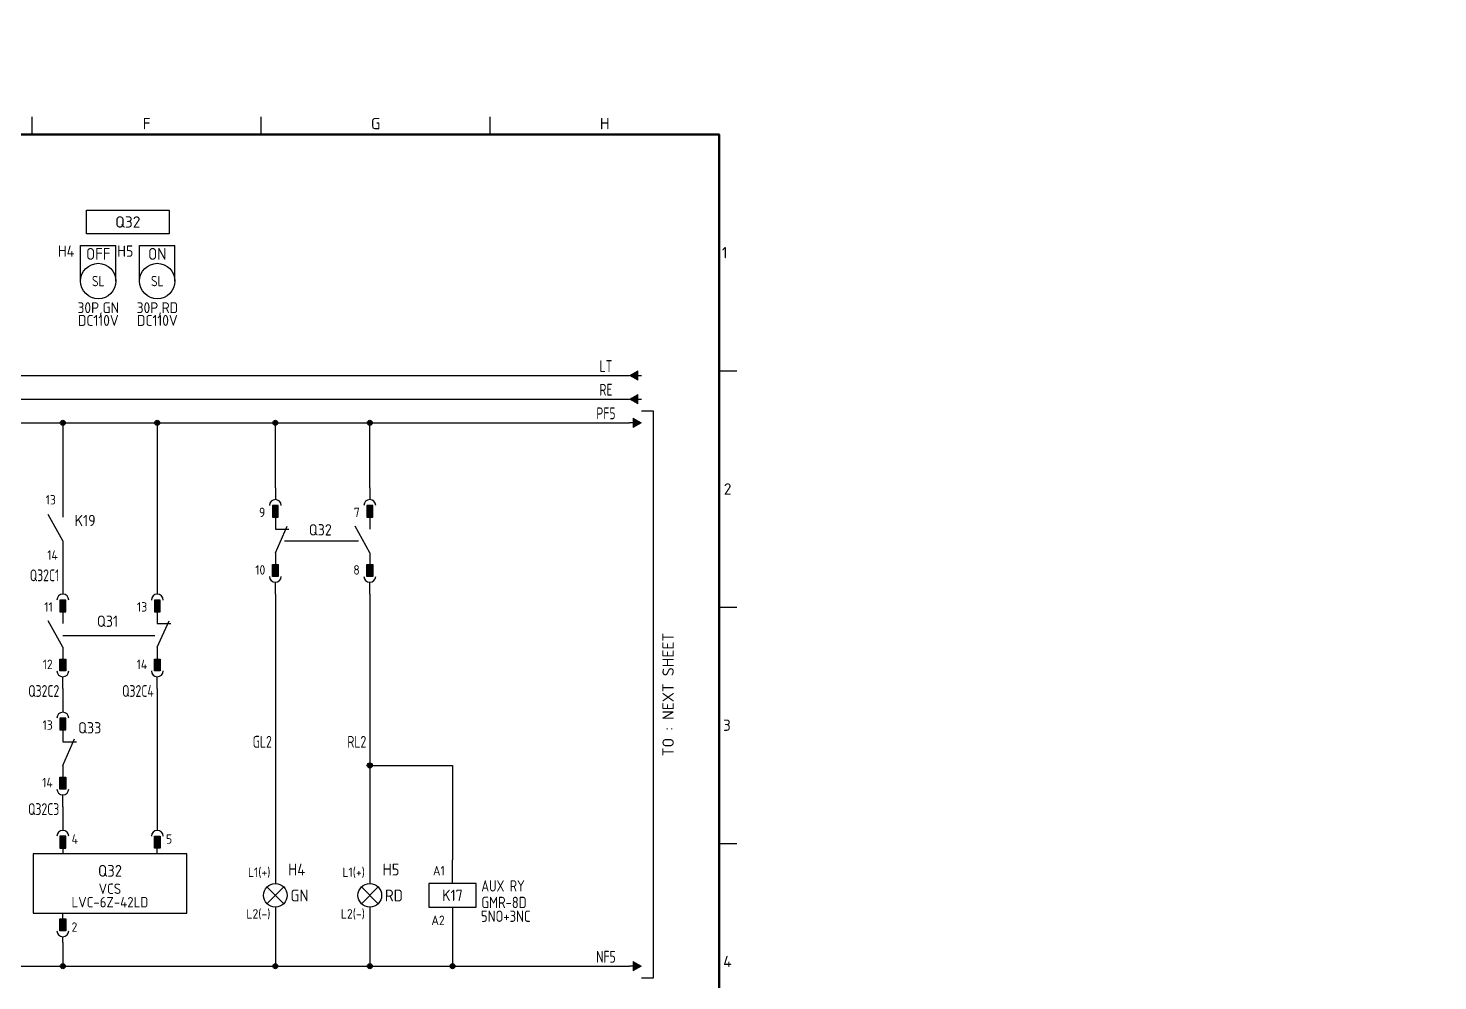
# Model space of a CAD drawing. Extents: x 0 to 556, y 1 to 306.
# Drawn here: x 257.7 to 556.1, y 104.4 to 306 of the extents above; entities that cross this region are included whole.
import ezdxf
from ezdxf.enums import TextEntityAlignment as Align

# ---------------------------------------------------------------- set-up
doc = ezdxf.new("R2010")
doc.units = 0
for name, color, linetype in [('LINK', 7, 'Continuous'), ('MISC', 7, 'Continuous'), ('Sheet Line', 3, 'Continuous'), ('Sheet Text', 2, 'Continuous'), ('SYMS', 7, 'Continuous'), ('TAGS', 7, 'Continuous'), ('TERMS', 7, 'Continuous'), ('WIRE_YELLOW', 2, 'Continuous'), ('WIREFIXED', 7, 'Continuous')]:
    doc.layers.add(name, color=color, linetype=linetype)
doc.layers.add('Sheet Out Line', color=2, linetype='Continuous', lineweight=50)
doc.styles.add('WD', font='ISOCP2.shx')
doc.styles.add('WD_IEC', font='ISOCP2.shx', dxfattribs={"width": 1.1, "height": 2.4, "bigfont": 'whgtxt.shx'})
pattern_1 = [(45, (123.85557, 95.69532), (-0.1122532, 0.1122532), [])]
pattern_2 = [(45, (333.85557, 293.19532), (-0.1122532, 0.1122532), [])]

# ---------------------------------------------------------------- blocks, each defined once
blk = doc.blocks.new('LSSA3')
at = {"lineweight": -3}
h = blk.add_hatch(dxfattribs=at)
h.set_pattern_fill('ANSI31', color=256, scale=0.05, style=0)
h.set_pattern_definition(pattern_2)
h.paths.add_polyline_path([(555.99, 306.01), (556.14, 306.01)], flags=17)
edge = h.paths.add_edge_path(flags=17)
edge.add_line((555.83, 306.01), (555.99, 306.01))
edge.add_line((555.83, 306.01), (555.99, 306.01))
h = blk.add_hatch()
h.set_pattern_fill('ANSI31', color=256, scale=0.05, style=0)
h.set_pattern_definition(pattern_1)
h.paths.add_polyline_path([(345.99, 108.51), (346.14, 108.51)], flags=17)
edge = h.paths.add_edge_path(flags=17)
edge.add_line((345.83, 108.51), (345.99, 108.51))
edge.add_line((345.83, 108.51), (345.99, 108.51))
at = {"layer": 'Sheet Line'}
for p, q in [((258.5, 283.5), (258.5, 287.25)), ((307, 283.5), (307, 287.25)), ((355.5, 283.5), (355.5, 287.25)), ((404, 233.5), (407.75, 233.5)), ((404, 183.5), (407.75, 183.5)), ((404, 133.5), (407.75, 133.5))]:
    blk.add_line(p, q, dxfattribs=at)
at = {"layer": 'Sheet Out Line'}
blk.add_lwpolyline([(16, 6.5), (404, 6.5), (404, 283.5), (16, 283.5)], close=True, dxfattribs=at)
at = {"style": 'WD_IEC', "width": 1.1}
for tag, height, p in [('DESC4', 2.4, (57.5, 39.5)), ('CUSTOMERS31', 3.8, (219, 38)), ('TITLE1', 3.6, (333, 37.5)), ('CUSTOMERS21', 3.8, (219, 35.25)), ('DESC3', 2.4, (57.5, 33.5)), ('CUSTOMERS32', 3.8, (219, 32.5)), ('TITLE2', 3.6, (333, 32.5)), ('CUSTOMERS22', 3.8, (219, 29.75)), ('RN', 3.5, (398, 28.75)), ('DESC2', 2.4, (57.5, 27.5)), ('CUSTOMERS33', 3.8, (219, 27)), ('TITLE3', 3.6, (333, 27.5)), ('DESC1', 2.4, (57.5, 21.5)), ('FILE', 2.4, (314, 18.5)), ('WORKNO', 3.5, (365.5, 18.5)), ('DESC0', 2.4, (57.5, 15.5)), ('SHN', 2.4, (395, 12)), ('TSH', 2.4, (401, 9))]:
    blk.add_attdef(tag, text='', height=height, dxfattribs=at).set_placement(p, align=Align.MIDDLE_CENTER)
at = {"style": 'WD_IEC'}
for tag, p in [('DATE4', (96.5, 39.5)), ('DRWN4', (111.5, 39.5)), ('DSGN4', (126.5, 39.5)), ('CHKD4', (141.5, 39.5)), ('APPD4', (156.5, 39.5)), ('DATE3', (96.5, 33.5)), ('DRWN3', (111.5, 33.5)), ('DSGN3', (126.5, 33.5)), ('CHKD3', (141.5, 33.5)), ('APPD3', (156.5, 33.5)), ('DATE2', (96.5, 27.5)), ('DRWN2', (111.5, 27.5)), ('DSGN2', (126.5, 27.5)), ('CHKD2', (141.5, 27.5)), ('APPD2', (156.5, 27.5)), ('DATE1', (96.5, 21.5)), ('DRWN1', (111.5, 21.5)), ('DSGN1', (126.5, 21.5)), ('CHKD1', (141.5, 21.5)), ('APPD1', (156.5, 21.5)), ('DATE0', (96.5, 15.5)), ('DRWN0', (111.5, 15.5)), ('DSGN0', (126.5, 15.5)), ('CHKD0', (141.5, 15.5)), ('APPD0', (156.5, 15.5))]:
    blk.add_attdef(tag, text='', height=2.4, dxfattribs=at).set_placement(p, align=Align.MIDDLE_CENTER)
at = {"style": 'WD_IEC', "width": 1.1}
for tag, p in [('DWG1ST', (345, 10.5)), ('DWGNO', (373.49, 10.5))]:
    blk.add_attdef(tag, text='', height=3.5, dxfattribs=at).set_placement(p, align=Align.MIDDLE_LEFT)
at = {"style": 'WD_IEC', "width": 1.1, "flags": 9}
blk.add_attdef('WD_TB', (0, 0), '', height=2.4, dxfattribs=at)
at = {"layer": 'Sheet Text', "style": 'WD_IEC', "width": 1.1}
for s, p in [('F', (282.75, 284.62)), ('G', (331.25, 284.62)), ('H', (379.75, 284.62))]:
    blk.add_text(s, height=2.4, dxfattribs=at).set_placement(p, align=Align.CENTER)
for s, p in [('1', (405.73, 258.5)), ('2', (406.58, 208.5)), ('3', (406.45, 158.5)), ('4', (406.62, 108.5))]:
    blk.add_text(s, height=2.4, dxfattribs=at).set_placement(p, align=Align.MIDDLE_RIGHT)
blk = doc.blocks.new('VONF1N')
blk.add_hatch(color=256).paths.add_polyline_path([(1, -0.768), (-1, -0.768), (0, -2.5)])
at = {"flags": 128}
blk.add_lwpolyline([(0, -0.768), (0, 0)], dxfattribs=at)
at = {"lineweight": 0, "flags": 128}
for points in [[(1, -0.768), (-1, -0.768), (0, -2.5)], [(1, -0.768), (0, -2.5)]]:
    blk.add_lwpolyline(points, dxfattribs=at)
at = {"style": 'WD', "flags": 1}
for tag, p in [('X2TERM01', (0, -0.768)), ('X8TERM02', (0, -2.5))]:
    blk.add_attdef(tag, p, '', height=0.08, dxfattribs=at)
blk = doc.blocks.new('WD_WNH')
at = {"linetype": 'Continuous', "style": 'WD_IEC', "width": 0.8}
blk.add_attdef('WIRENO', text='', height=2.5, dxfattribs=at).set_placement((0, 0.75), align=Align.CENTER)
at = {"style": 'WD_IEC', "flags": 1}
for tag, p in [('W08USER', (0, 0.375)), ('W04USER', (0, 0.875)), ('W05USER', (0, 0.75)), ('W09USER', (0, 0.25)), ('W03USER', (0, 1)), ('W06USER', (0, 0.625)), ('W07USER', (0, 0.5)), ('W02USER', (0, 1.125)), ('W01USER', (0, 1.25)), ('W10USER', (0, 0.125))]:
    blk.add_attdef(tag, text='', height=0.08, dxfattribs=at).set_placement(p, align=Align.CENTER)
blk = doc.blocks.new('VA21_VCSQ2')
for p, q in [((0, 0), (0, -1.25)), ((20, 0), (20, -1.25)), ((20, -6.25), (20, -2.5)), ((0, -5), (0, -6.25)), ((26.25, -6.25), (-6.25, -6.25)), ((-6.25, -6.25), (-6.25, -18.75)), ((0, -6.25), (0, -6.25)), ((26.25, -18.75), (26.25, -6.25)), ((-6.25, -10.01), (-6.25, -10.01)), ((-6.25, -18.75), (26.25, -18.75)), ((0, -18.75), (0, -18.75)), ((0, -20), (0, -18.75)), ((0, -25), (0, -23.75))]:
    blk.add_line(p, q)
for points in [[(0.62, -2.5), (-0.62, -2.5), (-0.62, -5), (0.62, -5)], [(19.38, -2.5), (20.62, -2.5), (20.62, -5), (19.38, -5)], [(0.62, -22.5), (-0.62, -22.5), (-0.62, -20), (0.62, -20)]]:
    blk.add_lwpolyline(points, close=True)
for centre, start, end in [((0, -2.5), 0, 180), ((20, -2.5), 0, 180), ((0, -22.5), 180, 0)]:
    blk.add_arc(centre, 1.25, start, end)
for points in [[(0.62, -5), (0.62, -2.5), (-0.62, -5), (-0.62, -2.5)], [(19.38, -5), (19.38, -2.5), (20.62, -5), (20.62, -2.5)], [(0.62, -20), (0.62, -22.5), (-0.62, -20), (-0.62, -22.5)]]:
    blk.add_solid(points)
at = {"flags": 1}
for tag, p, height, style in [('X2TERM01', (0, 0), 0.08, 'WD'), ('X2TERM03', (20, 0), 0.08, 'WD'), ('CAT', (26.86, -9.24), 1, 'WD_IEC'), ('FAMILY', (26.85, -10.78), 1, 'WD_IEC'), ('CATDESC', (26.85, -12.28), 1, 'WD_IEC'), ('ASSYCODE', (26.79, -14.93), 1, 'WD_IEC'), ('MFG', (26.9, -13.57), 1, 'WD_IEC'), ('RATING10', (26.79, -16.3), 1, 'WD_IEC'), ('RATING1', (26.79, -17.67), 1, 'WD_IEC'), ('RATING2', (26.79, -19.04), 1, 'WD_IEC'), ('X8TERM02', (0, -25), 0.08, 'WD')]:
    blk.add_attdef(tag, p, '', height=height, dxfattribs=dict(at, style=style))
at = {"linetype": 'Continuous', "style": 'WD'}
for tag, p in [('TERM01', (1.85, -3.08)), ('TERM03', (21.85, -3.08)), ('TERM02', (1.85, -21.72))]:
    blk.add_attdef(tag, text='', height=2, dxfattribs=at).set_placement(p, align=Align.MIDDLE_LEFT)
at = {"style": 'WD_IEC', "flags": 1}
for tag, p in [('INST', (26.98, -6.05)), ('LOC', (26.95, -7.35))]:
    blk.add_attdef(tag, text='', height=1, dxfattribs=at).set_placement(p, align=Align.MIDDLE_LEFT)
at = {"style": 'WD_IEC'}
for tag, height, p in [('TAG1', 2.5, (9.99, -9.81)), ('RATING12', 2.2, (9.97, -13.6)), ('RATING11', 2.2, (9.97, -16.45))]:
    blk.add_attdef(tag, text='', height=height, dxfattribs=at).set_placement(p, align=Align.MIDDLE_CENTER)
at = {"lineweight": 9, "style": 'WD_IEC'}
for tag, p in [('NO', (-4.31, -38.19)), ('NC', (-4.31, -41.69))]:
    blk.add_attdef(tag, text='', height=2.5, dxfattribs=at).set_placement(p, align=Align.TOP_RIGHT)
for tag, p in [('XREFNO', (-2.81, -38.19)), ('XREFNC', (-2.81, -41.69))]:
    blk.add_attdef(tag, text='', height=2.5, dxfattribs=at).set_placement(p, align=Align.TOP_LEFT)
blk = doc.blocks.new('WDDOT')
for radius in [0.529, 0.33, 0.164]:
    blk.add_circle((0, 0), radius)
blk = doc.blocks.new('VPA2_PBLGREEN')
for p, q in [((0, 7.5), (0, 2.5)), ((-1.77, -1.77), (1.77, 1.77)), ((1.77, -1.77), (-1.77, 1.77)), ((0, -2.5), (0, -7.5))]:
    blk.add_line(p, q)
blk.add_circle((0, 0), 2.5)
at = {"style": 'WD_IEC', "flags": 1}
for tag, p, height in [('INST', (1.67, 9.33), 1), ('LOC', (1.73, 8.15), 1), ('X2TERM01', (0, 7.5), 0.32), ('X4LINK', (-3, 0), 0.32), ('X1LINK', (3, 0), 0.32), ('FAMILY', (1, -5.91), 1), ('X8TERM02', (0, -7.5), 0.32)]:
    blk.add_attdef(tag, p, '', height=height, dxfattribs=at)
at = {"style": 'WD_IEC'}
for tag, p in [('TAG2', (2.7, 5.45)), ('COLOR', (3.2, -0.03))]:
    blk.add_attdef(tag, text='', height=2.5, dxfattribs=at).set_placement(p, align=Align.MIDDLE_LEFT)
for tag, p in [('TERM01', (-1.05, 3.89)), ('TERM02', (-1.05, -4.92))]:
    blk.add_attdef(tag, text='', height=2, dxfattribs=at).set_placement(p, align=Align.RIGHT)
at = {"style": 'WD_IEC', "flags": 1}
for tag, height, p in [('XREF', 2, (3.01, 2.8)), ('PIN_LIST', 1.6, (3.12, -3.72))]:
    blk.add_attdef(tag, text='', height=height, dxfattribs=at).set_placement(p, align=Align.MIDDLE_LEFT)
blk = doc.blocks.new('VPA2_PBLRED')
for p, q in [((0, 7.5), (0, 2.5)), ((-1.77, -1.77), (1.77, 1.77)), ((1.77, -1.77), (-1.77, 1.77)), ((0, -2.5), (0, -7.5))]:
    blk.add_line(p, q)
blk.add_circle((0, 0), 2.5)
at = {"style": 'WD_IEC', "flags": 1}
for tag, p, height in [('INST', (1.67, 9.33), 1), ('LOC', (1.73, 8.15), 1), ('X2TERM01', (0, 7.5), 0.32), ('X4LINK', (-3, 0), 0.32), ('X1LINK', (3, 0), 0.32), ('FAMILY', (1, -5.91), 1), ('X8TERM02', (0, -7.5), 0.32)]:
    blk.add_attdef(tag, p, '', height=height, dxfattribs=at)
at = {"style": 'WD_IEC'}
for tag, p in [('TAG2', (2.7, 5.45)), ('COLOR', (3.2, -0.03))]:
    blk.add_attdef(tag, text='', height=2.5, dxfattribs=at).set_placement(p, align=Align.MIDDLE_LEFT)
for tag, p in [('TERM01', (-1.05, 3.89)), ('TERM02', (-1.05, -4.92))]:
    blk.add_attdef(tag, text='', height=2, dxfattribs=at).set_placement(p, align=Align.RIGHT)
at = {"style": 'WD_IEC', "flags": 1}
for tag, height, p in [('XREF', 2, (3.01, 2.8)), ('PIN_LIST', 1.6, (3.12, -3.72))]:
    blk.add_attdef(tag, text='', height=height, dxfattribs=at).set_placement(p, align=Align.MIDDLE_LEFT)
blk = doc.blocks.new('VA122_AUXCONTACT')
for p, q in [((0, 11.25), (0, 8.75)), ((0, 7.5), (0, 2.5)), ((0, -2.5), (2.5, 3.12)), ((0, 2.5), (2.87, 2.5)), ((0, -2.5), (0, -7.5)), ((0, -11.25), (0, -8.75))]:
    blk.add_line(p, q)
for points in [[(0.62, 7.5), (-0.62, 7.5), (-0.62, 5), (0.62, 5)], [(0.62, -7.5), (-0.62, -7.5), (-0.62, -5), (0.62, -5)]]:
    blk.add_lwpolyline(points, close=True)
for centre, start, end in [((0, 7.5), 0, 180), ((0, -7.5), 180, 0)]:
    blk.add_arc(centre, 1.25, start, end)
for points in [[(0.62, 5), (0.62, 7.5), (-0.62, 5), (-0.62, 7.5)], [(0.62, -5), (0.62, -7.5), (-0.62, -5), (-0.62, -7.5)]]:
    blk.add_solid(points)
at = {"flags": 1}
for tag, p, height, style in [('X2TERM01', (0, 11.25), 0.08, 'WD'), ('X4LINK', (-0.55, 0), 0.32, 'WD_IEC'), ('X1LINK', (1.92, 0), 0.32, 'WD_IEC'), ('X8TERM02', (0, -11.25), 0.08, 'WD')]:
    blk.add_attdef(tag, p, '', height=height, dxfattribs=dict(at, style=style))
at = {"style": 'WD_IEC'}
for tag, p in [('TERM01', (-2.13, 5.04)), ('TERM02', (-2.13, -7.13))]:
    blk.add_attdef(tag, text='', height=2, dxfattribs=at).set_placement(p, align=Align.RIGHT)
for tag, p in [('TAG2', (3.23, 5.46)), ('TEXT1', (3.23, 1.42)), ('TEXT2', (3.23, -1.5))]:
    blk.add_attdef(tag, text='', height=2.4, dxfattribs=at).set_placement(p, align=Align.MIDDLE_LEFT)
at = {"style": 'WD_IEC', "flags": 1}
blk.add_attdef('XREF', text='', height=1.8, dxfattribs=at).set_placement((3.23, -3.96), align=Align.MIDDLE_LEFT)
for tag, p in [('FAMILY', (-2.27, -12.66)), ('INST', (-2.37, -9.97)), ('LOC', (-2.4, -11.27)), ('CONTACT', (-2.27, -14))]:
    blk.add_attdef(tag, text='', height=1, dxfattribs=at).set_placement(p, align=Align.RIGHT)
blk = doc.blocks.new('VA121_AUXCONTACT')
for p, q in [((0, 11.25), (0, 8.75)), ((0, 6.25), (0, 2.5)), ((0, -2.5), (-3.12, 3.12)), ((0, -2.5), (0, -5)), ((0, -11.25), (0, -8.75))]:
    blk.add_line(p, q)
for points in [[(0.62, 7.5), (-0.62, 7.5), (-0.62, 5), (0.62, 5)], [(0.62, -7.5), (-0.62, -7.5), (-0.62, -5), (0.62, -5)]]:
    blk.add_lwpolyline(points, close=True)
for centre, start, end in [((0, 7.5), 0, 180), ((0, -7.5), 180, 0)]:
    blk.add_arc(centre, 1.25, start, end)
for points in [[(0.62, 5), (0.62, 7.5), (-0.62, 5), (-0.62, 7.5)], [(0.62, -5), (0.62, -7.5), (-0.62, -5), (-0.62, -7.5)]]:
    blk.add_solid(points)
at = {"flags": 1}
for tag, p, height, style in [('X2TERM01', (0, 11.25), 0.08, 'WD'), ('X4LINK', (-2.42, 0), 0.32, 'WD_IEC'), ('X1LINK', (0, 0), 0.32, 'WD_IEC'), ('X8TERM02', (0, -11.25), 0.08, 'WD')]:
    blk.add_attdef(tag, p, '', height=height, dxfattribs=dict(at, style=style))
at = {"style": 'WD_IEC'}
for tag, p in [('TERM01', (-2.13, 5.04)), ('TERM02', (-2.13, -7.13))]:
    blk.add_attdef(tag, text='', height=2, dxfattribs=at).set_placement(p, align=Align.RIGHT)
for tag, p in [('TAG2', (2.69, 5.46)), ('TEXT1', (2.69, 1.42)), ('TEXT2', (2.69, -1.5))]:
    blk.add_attdef(tag, text='', height=2.4, dxfattribs=at).set_placement(p, align=Align.MIDDLE_LEFT)
at = {"style": 'WD_IEC', "flags": 1}
blk.add_attdef('XREF', text='', height=1.8, dxfattribs=at).set_placement((2.69, -3.96), align=Align.MIDDLE_LEFT)
for tag, p in [('FAMILY', (-2.27, -12.66)), ('INST', (-2.37, -9.97)), ('LOC', (-2.4, -11.27)), ('CONTACT', (-2.27, -14))]:
    blk.add_attdef(tag, text='', height=1, dxfattribs=at).set_placement(p, align=Align.RIGHT)
blk = doc.blocks.new('WD_WNV')
at = {"linetype": 'Continuous', "style": 'WD_IEC', "width": 0.8}
blk.add_attdef('WIRENO', text='', height=2.5, rotation=90, dxfattribs=at).set_placement((-0.75, 0), align=Align.CENTER)
at = {"style": 'WD_IEC', "flags": 1}
for tag, p in [('W08USER', (-1, 0.375)), ('W04USER', (-1, 0.875)), ('W05USER', (-1, 0.75)), ('W09USER', (-1, 0.25)), ('W03USER', (-1, 1)), ('W06USER', (-1, 0.625)), ('W07USER', (-1, 0.5)), ('W02USER', (-1, 1.125)), ('W01USER', (-1, 1.25)), ('W10USER', (-1, 0.125))]:
    blk.add_attdef(tag, text='', height=0.08, dxfattribs=at).set_placement(p, align=Align.CENTER)
blk = doc.blocks.new('VJ11_AUXRY_Q1')
for p, q in [((0, 2.5), (0, 7.5)), ((0, -2.5), (0, -7.5))]:
    blk.add_line(p, q)
blk.add_lwpolyline([(-5, 2.5), (-5, -2.5), (5, -2.5), (5, 2.5)], close=True)
at = {"style": 'WD_IEC'}
for tag, p in [('TERM01', (-1.63, 4.2)), ('TERM02', (-1.63, -6.29))]:
    blk.add_attdef(tag, text='', height=2, dxfattribs=at).set_placement(p, align=Align.RIGHT)
at = {"style": 'WD_IEC', "flags": 1}
for tag, p, height in [('X2TERM01', (0, 7.5), 0.32), ('X4LINK', (-5, 0), 0.32), ('X1LINK', (5, 0), 0.32), ('LOC', (2.14, -5.76), 1), ('INST', (2.17, -4.46), 1), ('X8TERM02', (0, -7.5), 0.32), ('FAMILY', (2.27, -7.15), 1), ('MFG', (2.34, -8.68), 1), ('ASSYCODE', (2.25, -11.11), 1), ('WDTAGALT', (2.25, -12.35), 1), ('CAT', (2.31, -9.98), 1), ('PEER_PINLIST', (2.25, -13.65), 1)]:
    blk.add_attdef(tag, p, '', height=height, dxfattribs=at)
at = {"style": 'WD_IEC'}
for tag, p, width in [('RATING12', (6.11, 0.8), 0.85), ('RATING11', (6.11, -2.7), 0.9), ('RATING1', (6.04, -5.62), 0.9)]:
    blk.add_attdef(tag, p, '', height=2.4, dxfattribs=dict(at, width=width))
blk.add_attdef('TAG1', text='', height=2.4, dxfattribs=at).set_placement((0, 0), align=Align.MIDDLE_CENTER)
at = {"lineweight": 9, "style": 'WD_IEC'}
for tag, p in [('NO', (-5.5, -16.5)), ('NC', (-5.5, -20))]:
    blk.add_attdef(tag, text='', height=2.5, dxfattribs=at).set_placement(p, align=Align.TOP_RIGHT)
for tag, p in [('XREFNO', (-4, -16.5)), ('XREFNC', (-4, -20))]:
    blk.add_attdef(tag, text='', height=2.5, dxfattribs=at).set_placement(p, align=Align.TOP_LEFT)
blk = doc.blocks.new('VLA1_SL1')
for p, q in [((-3.75, 7.5), (3.75, 7.5)), ((-3.75, 0), (-3.75, 7.5)), ((3.75, 0), (3.75, 7.5))]:
    blk.add_line(p, q)
blk.add_circle((0, 0), 3.75)
at = {"style": 'WD'}
blk.add_attdef('TAG1', text='', height=2.4, dxfattribs=at).set_placement((-5.07, 4.41), align=Align.BOTTOM_RIGHT)
at = {"style": 'WD_IEC'}
blk.add_attdef('TEXT', text='', height=2.5, dxfattribs=at).set_placement((-0.01, 5.75), align=Align.MIDDLE_CENTER)
at = {"style": 'WD_IEC', "flags": 1}
for tag, p in [('INST', (5.84, 4.59)), ('LOC', (5.9, 3.42)), ('ASSYCODE', (5.8, 1.95)), ('FAMILY', (5.8, 0.45)), ('MFG', (5.8, -1.05)), ('CAT', (5.8, -2.53))]:
    blk.add_attdef(tag, p, '', height=1, dxfattribs=at)
at = {"style": 'WD_IEC', "width": 0.9}
blk.add_attdef('RATING12', text='', height=2.2, dxfattribs=at).set_placement((0, 0), align=Align.MIDDLE_CENTER)
at = {"style": 'WD_IEC'}
for tag, p in [('RATING1', (0.02, -4.49)), ('RATING2', (0.02, -7.19))]:
    blk.add_attdef(tag, text='', height=2.3, dxfattribs=at).set_placement(p, align=Align.TOP_CENTER)
blk = doc.blocks.new('VB421_AUXCONTACT1')
for p, q in [((0, 7.5), (0, 2.5)), ((0, -2.5), (-3.12, 3.12)), ((0, -2.5), (0, -7.5))]:
    blk.add_line(p, q)
at = {"linetype": 'Continuous', "style": 'WD_IEC'}
for tag, p in [('TERM01', (-1.47, 5.21)), ('TERM02', (-1.06, -6.5))]:
    blk.add_attdef(tag, text='', height=2, dxfattribs=at).set_placement(p, align=Align.RIGHT)
at = {"style": 'WD_IEC', "flags": 1}
for tag, p, height in [('X2TERM01', (0, 7.5), 0.34), ('X4LINK', (-2.75, 0), 0.32), ('X1LINK', (0, 0), 0.34), ('X8TERM02', (0, -7.5), 0.34)]:
    blk.add_attdef(tag, p, '', height=height, dxfattribs=at)
at = {"style": 'WD_IEC'}
for tag, p in [('TAG2', (2.5, 0.62)), ('TEXT1', (2.5, -2.89)), ('TEXT2', (2.5, -6.09))]:
    blk.add_attdef(tag, p, '', height=2.4, dxfattribs=at)
for tag, p in [('INST', (-2.43, -9.12)), ('LOC', (-2.58, -10.73))]:
    blk.add_attdef(tag, text='', height=1, dxfattribs=at).set_placement(p, align=Align.RIGHT)
at = {"style": 'WD_IEC', "flags": 1}
for tag, p in [('XREF', (-2.58, -12.19)), ('CONTACT', (-2.6, -15.24)), ('FAMILY', (-2.53, -13.64))]:
    blk.add_attdef(tag, text='', height=1, dxfattribs=at).set_placement(p, align=Align.RIGHT)
blk = doc.blocks.new('HONF1N')
blk.add_hatch(color=256).paths.add_polyline_path([(0.768, 1), (0.768, -1), (2.5, 0)])
at = {"lineweight": 0, "flags": 128}
for points in [[(0.768, 1), (2.5, 0)], [(0.768, 1), (0.768, -1), (2.5, 0)]]:
    blk.add_lwpolyline(points, dxfattribs=at)
at = {"flags": 128}
blk.add_lwpolyline([(0.768, 0), (0, 0)], dxfattribs=at)
at = {"style": 'WD', "flags": 1}
for tag, p in [('X2TERM01', (0.768, 0)), ('X8TERM02', (2.5, 0))]:
    blk.add_attdef(tag, p, '', height=0.08, rotation=90, dxfattribs=at)

msp = doc.modelspace()

# ---------------------------------------------------------------- hatches: boundary and pattern name
at = {"lineweight": -3}
h = msp.add_hatch(dxfattribs=at)
h.set_pattern_fill('ANSI31', color=256, scale=0.05, style=0)
h.set_pattern_definition(pattern_2)
h.paths.add_polyline_path([(555.99, 306.01), (556.14, 306.01)], flags=17)
edge = h.paths.add_edge_path(flags=17)
edge.add_line((555.83, 306.01), (555.99, 306.01))
edge.add_line((555.83, 306.01), (555.99, 306.01))
h = msp.add_hatch()
h.set_pattern_fill('ANSI31', color=256, scale=0.05, style=0)
h.set_pattern_definition(pattern_1)
h.paths.add_polyline_path([(345.99, 108.51), (346.14, 108.51)], flags=17)
edge = h.paths.add_edge_path(flags=17)
edge.add_line((345.83, 108.51), (345.99, 108.51))
edge.add_line((345.83, 108.51), (345.99, 108.51))

# ---------------------------------------------------------------- linework, layer by layer
at = {"linetype": 'Continuous'}
for p, q in [((387.5, 225), (390, 225)), ((390, 225), (390, 105)), ((390, 105), (387.5, 105))]:
    msp.add_line(p, q, dxfattribs=at)
msp.add_lwpolyline([(270, 267.5), (287.5, 267.5), (287.5, 262.5), (270, 262.5)], close=True, dxfattribs=at)
at = {"layer": 'LINK', "color": 2}
msp.add_lwpolyline([(311.92, 197.5), (327.58, 197.5)], dxfattribs=at)
at = {"layer": 'LINK'}
msp.add_lwpolyline([(265, 177.5), (284.45, 177.5)], dxfattribs=at)
at = {"layer": 'WIRE_YELLOW', "linetype": 'Continuous'}
for p, q in [((142.5, 232.5), (385, 232.5)), ((175, 227.5), (385, 227.5)), ((35, 222.5), (385, 222.5)), ((265, 222.5), (265, 207.5)), ((285, 222.5), (285, 188.75)), ((310, 208.75), (310, 222.5)), ((330, 208.75), (330, 222.5)), ((265, 192.5), (265, 188.75)), ((310, 186.25), (310, 130)), ((330, 186.25), (330, 130)), ((265, 166.25), (265, 163.75)), ((285, 166.25), (285, 137.5)), ((330, 150), (347.5, 150)), ((347.5, 150), (347.5, 130)), ((265, 141.25), (265, 137.5)), ((310, 115), (310, 107.5)), ((330, 115), (330, 107.5)), ((347.5, 115), (347.5, 107.5)), ((265, 112.5), (265, 107.5)), ((35, 107.5), (385, 107.5))]:
    msp.add_line(p, q, dxfattribs=at)

# ---------------------------------------------------------------- block references
at = {"linetype": 'Continuous'}
msp.add_blockref('LSSA3', (0, 0), dxfattribs=at)
at = {"layer": 'SYMS', "linetype": 'Continuous'}
ref = msp.add_blockref('VLA1_SL1', (272.5, 252.5), dxfattribs=at)
ref.add_attrib('TEXT', 'OFF', dxfattribs={"layer": 'MISC', "height": 2.5, "style": 'WD_IEC'}).set_placement((272.49, 258.25), align=Align.MIDDLE_CENTER)
ref.add_attrib('TAG1', 'H4', dxfattribs={"layer": 'TAGS', "height": 2.4, "style": 'WD'}).set_placement((267.43, 256.91), align=Align.BOTTOM_RIGHT)
ref.add_attrib('RATING2', 'DC110V', dxfattribs={"layer": 'MISC', "height": 2.3, "style": 'WD_IEC'}).set_placement((272.52, 245.31), align=Align.TOP_CENTER)
ref.add_attrib('RATING1', '30P,GN', dxfattribs={"layer": 'MISC', "height": 2.3, "style": 'WD_IEC'}).set_placement((272.52, 248.01), align=Align.TOP_CENTER)
ref.add_attrib('RATING12', 'SL', dxfattribs={"layer": 'MISC', "height": 2.2, "style": 'WD_IEC', "width": 0.9}).set_placement((272.5, 252.5), align=Align.MIDDLE_CENTER)
ref = msp.add_blockref('VLA1_SL1', (285, 252.5), dxfattribs=at)
ref.add_attrib('TEXT', 'ON', dxfattribs={"layer": 'MISC', "height": 2.5, "style": 'WD_IEC'}).set_placement((284.99, 258.25), align=Align.MIDDLE_CENTER)
ref.add_attrib('TAG1', 'H5', dxfattribs={"layer": 'TAGS', "height": 2.4, "style": 'WD'}).set_placement((279.93, 256.91), align=Align.BOTTOM_RIGHT)
ref.add_attrib('RATING2', 'DC110V', dxfattribs={"layer": 'MISC', "height": 2.3, "style": 'WD_IEC'}).set_placement((285.02, 245.31), align=Align.TOP_CENTER)
ref.add_attrib('RATING1', '30P,RD', dxfattribs={"layer": 'MISC', "height": 2.3, "style": 'WD_IEC'}).set_placement((285.02, 248.01), align=Align.TOP_CENTER)
ref.add_attrib('RATING12', 'SL', dxfattribs={"layer": 'MISC', "height": 2.2, "style": 'WD_IEC', "width": 0.9}).set_placement((285, 252.5), align=Align.MIDDLE_CENTER)
at = {"layer": 'SYMS', "linetype": 'Continuous', "rotation": 270}
for p in [(387.5, 232.5), (387.5, 227.5)]:
    msp.add_blockref('VONF1N', p, dxfattribs=at)
at = {"layer": 'SYMS', "linetype": 'Continuous'}
for name, p in [('WDDOT', (265, 222.5)), ('WDDOT', (285, 222.5)), ('WDDOT', (310, 222.5)), ('WDDOT', (330, 222.5)), ('HONF1N', (385, 222.5)), ('WDDOT', (330, 150)), ('WDDOT', (265, 107.5)), ('WDDOT', (310, 107.5)), ('WDDOT', (330, 107.5)), ('WDDOT', (347.5, 107.5)), ('HONF1N', (385, 107.5))]:
    msp.add_blockref(name, p, dxfattribs=at)
ref = msp.add_blockref('VB421_AUXCONTACT1', (265, 200), dxfattribs=at)
ref.add_attrib('TERM02', '14', dxfattribs={"layer": 'TERMS', "linetype": 'Continuous', "height": 2, "style": 'WD_IEC'}).set_placement((263.94, 193.5), align=Align.RIGHT)
ref.add_attrib('TERM01', '13', dxfattribs={"layer": 'TERMS', "linetype": 'Continuous', "height": 2, "style": 'WD_IEC'}).set_placement((263.53, 205.21), align=Align.RIGHT)
ref.add_attrib('TAG2', 'K19', (267.5, 200.62), dxfattribs={"layer": 'TAGS', "height": 2.4, "style": 'WD_IEC'})
ref = msp.add_blockref('VA122_AUXCONTACT', (310, 197.5), dxfattribs=at)
ref.add_attrib('TERM02', '10', dxfattribs={"layer": 'TERMS', "height": 2, "style": 'WD_IEC'}).set_placement((307.87, 190.37), align=Align.RIGHT)
ref.add_attrib('TERM01', '9', dxfattribs={"layer": 'TERMS', "height": 2, "style": 'WD_IEC'}).set_placement((307.87, 202.54), align=Align.RIGHT)
ref.add_attrib('TAG2', 'Q32', dxfattribs={"layer": 'TAGS', "height": 2.4, "style": 'WD_IEC'}).set_placement((317.08, 199.85), align=Align.MIDDLE_LEFT)
ref = msp.add_blockref('VA121_AUXCONTACT', (330, 197.5), dxfattribs=at)
ref.add_attrib('TERM02', '8', dxfattribs={"layer": 'TERMS', "height": 2, "style": 'WD_IEC'}).set_placement((327.87, 190.37), align=Align.RIGHT)
ref.add_attrib('TERM01', '7', dxfattribs={"layer": 'TERMS', "height": 2, "style": 'WD_IEC'}).set_placement((327.87, 202.54), align=Align.RIGHT)
ref = msp.add_blockref('VA121_AUXCONTACT', (265, 177.5), dxfattribs=at)
ref.add_attrib('TERM02', '12', dxfattribs={"layer": 'TERMS', "height": 2, "style": 'WD_IEC'}).set_placement((262.87, 170.37), align=Align.RIGHT)
ref.add_attrib('TERM01', '11', dxfattribs={"layer": 'TERMS', "height": 2, "style": 'WD_IEC'}).set_placement((262.87, 182.54), align=Align.RIGHT)
ref.add_attrib('TAG2', 'Q31', dxfattribs={"layer": 'TAGS', "height": 2.4, "style": 'WD_IEC'}).set_placement((272.21, 180.51), align=Align.MIDDLE_LEFT)
ref = msp.add_blockref('VA122_AUXCONTACT', (285, 177.5), dxfattribs=at)
ref.add_attrib('TERM02', '14', dxfattribs={"layer": 'TERMS', "height": 2, "style": 'WD_IEC'}).set_placement((282.87, 170.37), align=Align.RIGHT)
ref.add_attrib('TERM01', '13', dxfattribs={"layer": 'TERMS', "height": 2, "style": 'WD_IEC'}).set_placement((282.87, 182.54), align=Align.RIGHT)
ref = msp.add_blockref('VA122_AUXCONTACT', (265, 152.5), dxfattribs=at)
ref.add_attrib('TERM02', '14', dxfattribs={"layer": 'TERMS', "height": 2, "style": 'WD_IEC'}).set_placement((262.87, 145.37), align=Align.RIGHT)
ref.add_attrib('TERM01', '13', dxfattribs={"layer": 'TERMS', "height": 2, "style": 'WD_IEC'}).set_placement((262.87, 157.54), align=Align.RIGHT)
ref.add_attrib('TAG2', 'Q33', dxfattribs={"layer": 'TAGS', "height": 2.4, "style": 'WD_IEC'}).set_placement((268.23, 157.96), align=Align.MIDDLE_LEFT)
ref = msp.add_blockref('VA21_VCSQ2', (265, 137.5), dxfattribs=at)
ref.add_attrib('TERM02', '2', dxfattribs={"layer": 'TERMS', "linetype": 'Continuous', "height": 2, "style": 'WD'}).set_placement((266.85, 115.78), align=Align.MIDDLE_LEFT)
ref.add_attrib('TERM03', '5', dxfattribs={"layer": 'TERMS', "linetype": 'Continuous', "height": 2, "style": 'WD'}).set_placement((286.85, 134.42), align=Align.MIDDLE_LEFT)
ref.add_attrib('TERM01', '4', dxfattribs={"layer": 'TERMS', "linetype": 'Continuous', "height": 2, "style": 'WD'}).set_placement((266.85, 134.42), align=Align.MIDDLE_LEFT)
ref.add_attrib('RATING11', 'LVC-6Z-42LD', dxfattribs={"layer": 'MISC', "height": 2.2, "style": 'WD_IEC'}).set_placement((274.97, 121.05), align=Align.MIDDLE_CENTER)
ref.add_attrib('RATING12', 'VCS', dxfattribs={"layer": 'MISC', "height": 2.2, "style": 'WD_IEC'}).set_placement((274.97, 123.9), align=Align.MIDDLE_CENTER)
ref.add_attrib('TAG1', 'Q32', dxfattribs={"layer": 'TAGS', "height": 2.5, "style": 'WD_IEC'}).set_placement((274.99, 127.69), align=Align.MIDDLE_CENTER)
ref = msp.add_blockref('VPA2_PBLGREEN', (310, 122.5), dxfattribs=at)
ref.add_attrib('TERM02', 'L2(-)', dxfattribs={"layer": 'TERMS', "height": 2, "style": 'WD_IEC'}).set_placement((308.95, 117.58), align=Align.RIGHT)
ref.add_attrib('TERM01', 'L1(+)', dxfattribs={"layer": 'TERMS', "height": 2, "style": 'WD_IEC'}).set_placement((308.95, 126.39), align=Align.RIGHT)
ref.add_attrib('COLOR', 'GN', dxfattribs={"layer": 'MISC', "height": 2.5, "style": 'WD_IEC'}).set_placement((313.2, 122.47), align=Align.MIDDLE_LEFT)
ref.add_attrib('TAG2', 'H4', dxfattribs={"layer": 'TAGS', "height": 2.5, "style": 'WD_IEC'}).set_placement((312.7, 127.95), align=Align.MIDDLE_LEFT)
ref = msp.add_blockref('VPA2_PBLRED', (330, 122.5), dxfattribs=at)
ref.add_attrib('TERM02', 'L2(-)', dxfattribs={"layer": 'TERMS', "height": 2, "style": 'WD_IEC'}).set_placement((328.95, 117.58), align=Align.RIGHT)
ref.add_attrib('TERM01', 'L1(+)', dxfattribs={"layer": 'TERMS', "height": 2, "style": 'WD_IEC'}).set_placement((328.95, 126.39), align=Align.RIGHT)
ref.add_attrib('COLOR', 'RD', dxfattribs={"layer": 'MISC', "height": 2.5, "style": 'WD_IEC'}).set_placement((333.2, 122.47), align=Align.MIDDLE_LEFT)
ref.add_attrib('TAG2', 'H5', dxfattribs={"layer": 'TAGS', "height": 2.5, "style": 'WD_IEC'}).set_placement((332.7, 127.95), align=Align.MIDDLE_LEFT)
ref = msp.add_blockref('VJ11_AUXRY_Q1', (347.5, 122.5), dxfattribs=at)
ref.add_attrib('RATING1', '5NO+3NC', (353.54, 116.88), dxfattribs={"layer": 'MISC', "height": 2.4, "style": 'WD_IEC', "width": 0.9})
ref.add_attrib('RATING11', 'GMR-8D', (353.61, 119.8), dxfattribs={"layer": 'MISC', "height": 2.4, "style": 'WD_IEC', "width": 0.9})
ref.add_attrib('RATING12', 'AUX RY', (353.61, 123.3), dxfattribs={"layer": 'MISC', "height": 2.4, "style": 'WD_IEC', "width": 0.85})
ref.add_attrib('TAG1', 'K17', dxfattribs={"layer": 'TAGS', "height": 2.4, "style": 'WD_IEC'}).set_placement((347.5, 122.5), align=Align.MIDDLE_CENTER)
ref.add_attrib('TERM02', 'A2', dxfattribs={"layer": 'TERMS', "height": 2, "style": 'WD_IEC'}).set_placement((345.87, 116.21), align=Align.RIGHT)
ref.add_attrib('TERM01', 'A1', dxfattribs={"layer": 'TERMS', "height": 2, "style": 'WD_IEC'}).set_placement((345.87, 126.7), align=Align.RIGHT)
at = {"layer": 'WIREFIXED', "linetype": 'Continuous'}
ref = msp.add_blockref('WD_WNH', (380, 232.5), dxfattribs=at)
ref.add_attrib('WIRENOF', 'LT', dxfattribs={"linetype": 'Continuous', "height": 2.5, "style": 'WD_IEC', "width": 0.8}).set_placement((380, 233.25), align=Align.CENTER)
ref = msp.add_blockref('WD_WNH', (380, 227.5), dxfattribs=at)
ref.add_attrib('WIRENOF', 'RE', dxfattribs={"linetype": 'Continuous', "height": 2.5, "style": 'WD_IEC', "width": 0.8}).set_placement((380, 228.25), align=Align.CENTER)
ref = msp.add_blockref('WD_WNH', (380, 222.5), dxfattribs=at)
ref.add_attrib('WIRENOF', 'PF5', dxfattribs={"linetype": 'Continuous', "height": 2.5, "style": 'WD_IEC', "width": 0.8}).set_placement((380, 223.25), align=Align.CENTER)
ref = msp.add_blockref('WD_WNV', (265, 192), dxfattribs=at)
ref.add_attrib('WIRENOF', 'Q32C1', dxfattribs={"linetype": 'Continuous', "height": 2.5, "style": 'WD_IEC', "width": 0.8}).set_placement((264.25, 190.22), align=Align.MIDDLE_RIGHT)
ref = msp.add_blockref('WD_WNV', (265, 165.75), dxfattribs=at)
ref.add_attrib('WIRENOF', 'Q32C2', dxfattribs={"linetype": 'Continuous', "height": 2.5, "style": 'WD_IEC', "width": 0.8}).set_placement((264.25, 165.75), align=Align.MIDDLE_RIGHT)
ref = msp.add_blockref('WD_WNV', (285, 165.75), dxfattribs=at)
ref.add_attrib('WIRENOF', 'Q32C4', dxfattribs={"linetype": 'Continuous', "height": 2.5, "style": 'WD_IEC', "width": 0.8}).set_placement((284.25, 165.75), align=Align.MIDDLE_RIGHT)
ref = msp.add_blockref('WD_WNV', (310, 155), dxfattribs=at)
ref.add_attrib('WIRENOF', 'GL2', dxfattribs={"linetype": 'Continuous', "height": 2.5, "style": 'WD_IEC', "width": 0.8}).set_placement((309.25, 155), align=Align.MIDDLE_RIGHT)
ref = msp.add_blockref('WD_WNV', (330, 155), dxfattribs=at)
ref.add_attrib('WIRENOF', 'RL2', dxfattribs={"linetype": 'Continuous', "height": 2.5, "style": 'WD_IEC', "width": 0.8}).set_placement((329.25, 155), align=Align.MIDDLE_RIGHT)
ref = msp.add_blockref('WD_WNV', (265, 140.75), dxfattribs=at)
ref.add_attrib('WIRENOF', 'Q32C3', dxfattribs={"linetype": 'Continuous', "height": 2.5, "style": 'WD_IEC', "width": 0.8}).set_placement((264.25, 140.75), align=Align.MIDDLE_RIGHT)
ref = msp.add_blockref('WD_WNH', (380, 107.5), dxfattribs=at)
ref.add_attrib('WIRENOF', 'NF5', dxfattribs={"linetype": 'Continuous', "height": 2.5, "style": 'WD_IEC', "width": 0.8}).set_placement((380, 108.25), align=Align.CENTER)

# ---------------------------------------------------------------- texts
at = {"linetype": 'Continuous', "insert": (278.75, 265), "char_height": 2.4, "width": 5, "attachment_point": 5, "style": 'WD_IEC'}
msp.add_mtext('Q32', dxfattribs=at)
at = {"linetype": 'Continuous', "insert": (391.96, 165), "char_height": 2.4, "width": 67.5, "attachment_point": 2, "rotation": 90, "style": 'WD_IEC'}
msp.add_mtext('TO : NEXT SHEET', dxfattribs=at)

doc.saveas('drawing.dxf')
